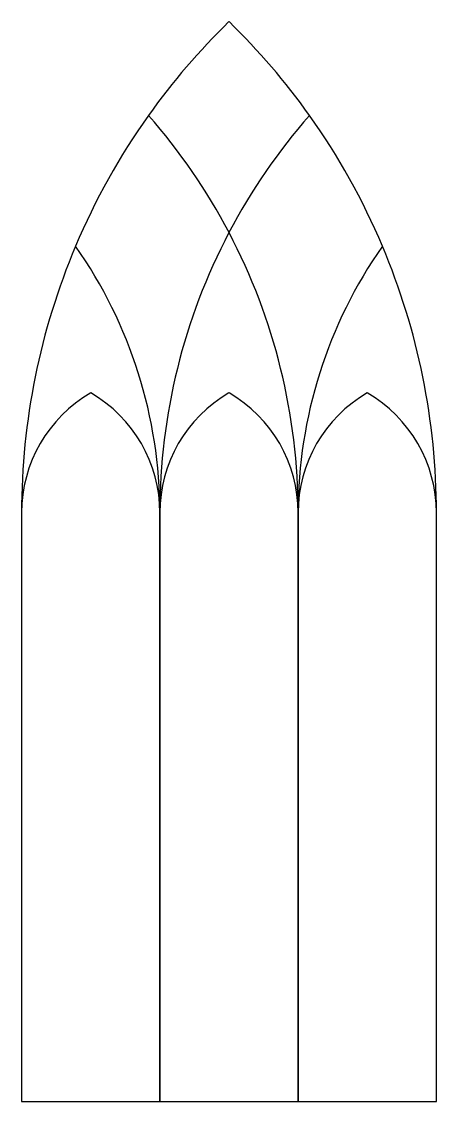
# Model space of a CAD drawing. Extents: x -25 to 25, y -71 to 59.
import ezdxf

# ---------------------------------------------------------------- set-up
doc = ezdxf.new("R2010")
doc.units = 0
doc.layers.add('MODELSKETCH_VISIBLE', color=7, linetype='CONTINUOUS')

msp = doc.modelspace()

# ---------------------------------------------------------------- linework, layer by layer
at = {"layer": 'MODELSKETCH_VISIBLE'}
for p, q in [((-8.33, 0), (-8.33, -70.86)), ((-8.33, -70.86), (-8.33, 0)), ((8.33, 0), (8.33, -70.86)), ((8.33, -70.86), (8.33, 0)), ((-25, 0), (-25, -70.86)), ((25, -70.86), (25, 0)), ((-25, -70.86), (-8.33, -70.86)), ((-8.33, -70.86), (0, -70.86)), ((0, -70.86), (8.33, -70.86)), ((8.33, -70.86), (25, -70.86))]:
    msp.add_line(p, q, dxfattribs=at)
for centre, radius, start, end in [((57.45, 0), 82.45, 134.1698, 144.5336), ((-57.45, 0), 82.45, 35.4664, 45.8302), ((57.45, 0), 82.45, 144.5336, 157.0849), ((-64.13, 0), 72.47, 27.7479, 41.312), ((-64.13, 0), 72.47, 27.7479, 41.312), ((64.13, 0), 72.47, 138.688, 152.2521), ((64.13, 0), 72.47, 138.688, 152.2521), ((-57.45, 0), 82.45, 22.9151, 35.4664), ((64.13, 0), 72.47, 152.2521, 180), ((64.13, 0), 72.47, 152.2521, 180), ((-64.13, 0), 72.47, 0, 27.7479), ((-64.13, 0), 72.47, 0, 27.7479), ((57.45, 0), 82.45, 157.0849, 180), ((-64.13, 0), 55.8, 0, 35.1225), ((-64.13, 0), 55.8, 0, 35.1225), ((64.13, 0), 55.8, 144.8775, 180), ((64.13, 0), 55.8, 144.8775, 180), ((-57.45, 0), 82.45, 0, 22.9151), ((-8.33, 0), 16.67, 120, 180), ((-25, 0), 16.67, 0, 60), ((8.33, 0), 16.67, 120, 180), ((-8.33, 0), 16.67, 0, 60), ((25, 0), 16.67, 120, 180), ((8.33, 0), 16.67, 0, 60)]:
    msp.add_arc(centre, radius, start, end, dxfattribs=at)

doc.saveas('drawing.dxf')
